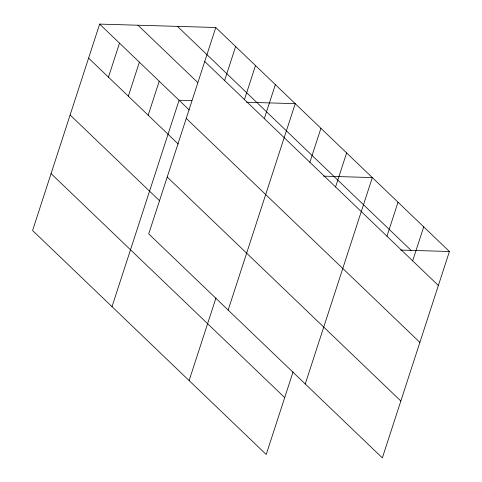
<?xml version="1.0" encoding="UTF-8"?>
<svg xmlns="http://www.w3.org/2000/svg" width="482" height="482" viewBox="0 0 482 482"><rect width="100%" height="100%" fill="white"/><g stroke="black" fill="none" stroke-linecap="round" stroke-linejoin="round"><path stroke-width="0.72" d="M215.785 27.498L148.715 233.903L382.353 457.9L449.417 251.496L215.785 27.498L99.647 24.1L32.583 230.504L266.215 454.502L293.062 371.875M108.462 77.144L119.512 43.139M128.32 96.183L139.37 62.178M148.179 115.222L159.229 81.217M112.017 306.666L179.087 100.256L191.86 100.63M224.594 80.542L235.644 46.537M244.452 99.581L255.502 65.576M264.311 118.62L275.361 84.615M189.119 380.581L215.966 297.954M228.155 310.065L295.219 103.654L246.465 102.232M309.872 162.301L320.916 128.296M335.568 186.938L346.618 152.933M305.251 383.979L372.315 177.575L323.561 176.147M386.968 236.216L398.018 202.211M412.67 260.858L423.714 226.853M400.663 250.068L449.417 251.496M177.46 26.377L411.092 250.375M204.736 61.503L438.367 285.495M137.972 25.221L197.548 82.338M99.647 24.1L189.257 110.01M186.251 118.391L419.882 342.389M88.604 58.105L178.207 144.016M167.2 177.008L400.837 401.006M70.119 114.999L159.723 200.91M51.068 173.616L284.705 397.608"/></g></svg>
